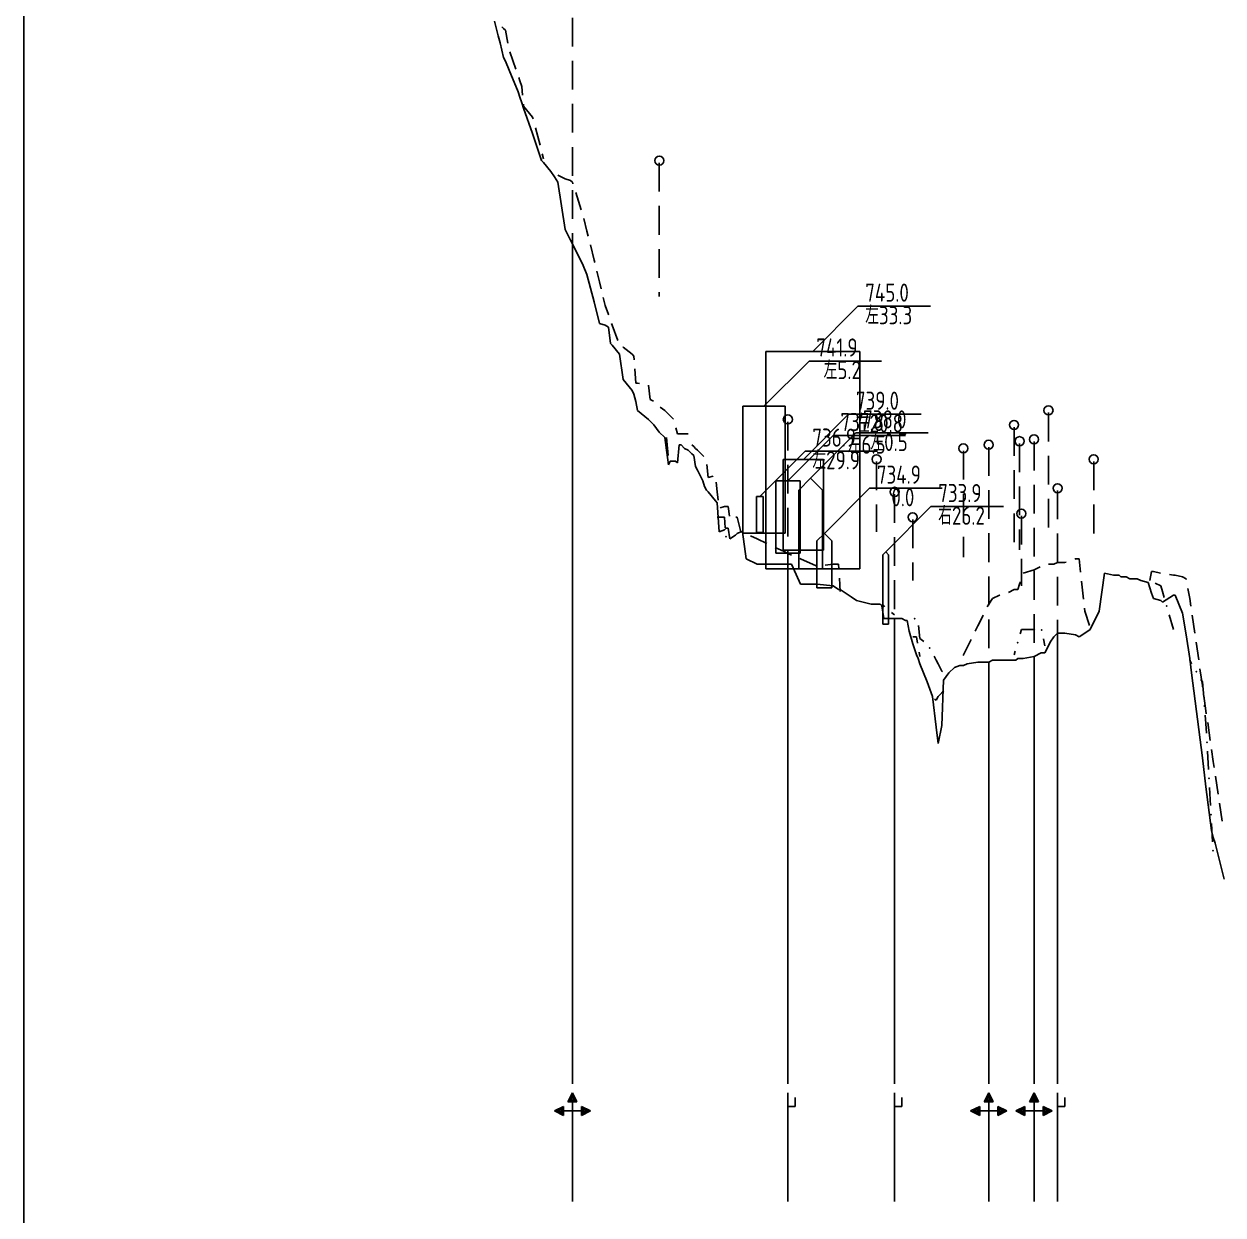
# Model space of a CAD drawing. Header units: millimetres. Extents: x -75 to 1114, y 1275 to 2116.
# Drawn here: x 382.6 to 515.1, y 1394.5 to 1526.1 of the extents above; entities that cross this region are included whole.
import ezdxf

# ---------------------------------------------------------------- set-up
doc = ezdxf.new("R2010")
doc.units = ezdxf.units.MM
doc.linetypes.add('HIDDEN2', pattern=[4.7625, 3.175, -1.5875])
for name, color, linetype in [('中心断面', 1, 'Continuous'), ('交叉跨越注记', 3, 'Continuous'), ('右边线', 3, 'Continuous'), ('左边线', 2, 'Continuous'), ('房屋', 1, 'Continuous'), ('标注', 3, 'Continuous')]:
    doc.layers.add(name, color=color, linetype=linetype)
doc.styles.get("Standard").update_dxf_attribs({"font": 'tssdeng', "bigfont": 'tssdchn'})

# ---------------------------------------------------------------- blocks, each defined once
blk = doc.blocks.new('2495667')
at = {"layer": '房屋'}
for p, q in [((464.352, 1483.852), (462.014, 1483.852)), ((462.014, 1469.852), (462.014, 1483.852)), ((466.69, 1483.852), (464.352, 1483.852)), ((466.69, 1469.852), (466.69, 1483.852)), ((462.014, 1469.852), (466.69, 1469.852))]:
    blk.add_line(p, q, dxfattribs=at)
blk = doc.blocks.new('2495668')
at = {"layer": '房屋'}
blk.add_line((477.352, 1488.852), (469.352, 1488.852), dxfattribs=at)
at = {"layer": '房屋', "width": 0.8}
for s, p in [('741.9', (470.152, 1489.352)), ('左5.2', (470.952, 1486.852))]:
    blk.add_text(s, height=2, dxfattribs=at).set_placement(p)
blk = doc.blocks.new('24956610')
at = {"layer": '房屋'}
for p, q in [((467.015, 1475.612), (465.664, 1475.612)), ((465.664, 1467.612), (465.664, 1475.612)), ((468.366, 1475.612), (467.015, 1475.612)), ((468.366, 1467.612), (468.366, 1475.612)), ((465.664, 1467.612), (468.366, 1467.612))]:
    blk.add_line(p, q, dxfattribs=at)
blk = doc.blocks.new('24956611')
at = {"layer": '房屋'}
blk.add_line((480.015, 1480.612), (472.015, 1480.612), dxfattribs=at)
at = {"layer": '房屋', "width": 0.8}
for s, p in [('737.8', (472.815, 1481.112)), ('左6.5', (473.615, 1478.612))]:
    blk.add_text(s, height=2, dxfattribs=at).set_placement(p)
blk = doc.blocks.new('24956613')
at = {"layer": '房屋'}
for p, q in [((468.72, 1477.968), (466.486, 1477.968)), ((466.486, 1467.968), (466.486, 1477.968)), ((470.954, 1477.968), (468.72, 1477.968)), ((470.954, 1467.968), (470.954, 1477.968)), ((466.486, 1467.968), (470.954, 1467.968))]:
    blk.add_line(p, q, dxfattribs=at)
blk = doc.blocks.new('24956614')
at = {"layer": '房屋'}
blk.add_line((481.72, 1482.968), (473.72, 1482.968), dxfattribs=at)
at = {"layer": '房屋', "width": 0.8}
for s, p in [('739.0', (474.52, 1483.468)), ('左20.8', (474.52, 1480.968))]:
    blk.add_text(s, height=2, dxfattribs=at).set_placement(p)
blk = doc.blocks.new('24956716')
at = {"layer": '房屋'}
for p, q in [((469.749, 1489.912), (464.554, 1489.912)), ((464.554, 1465.912), (464.554, 1489.912)), ((474.944, 1489.912), (469.749, 1489.912)), ((474.944, 1465.912), (474.944, 1489.912)), ((464.554, 1465.912), (474.944, 1465.912))]:
    blk.add_line(p, q, dxfattribs=at)
blk = doc.blocks.new('24956717')
at = {"layer": '房屋'}
blk.add_line((482.749, 1494.912), (474.749, 1494.912), dxfattribs=at)
at = {"layer": '房屋', "width": 0.8}
for s, p in [('745.0', (475.549, 1495.412)), ('左33.3', (475.549, 1492.912))]:
    blk.add_text(s, height=2, dxfattribs=at).set_placement(p)
blk = doc.blocks.new('24956719')
at = {"layer": '房屋'}
for p, q in [((463.912, 1473.894), (463.534, 1473.894)), ((463.534, 1469.894), (463.534, 1473.894)), ((464.29, 1473.894), (463.912, 1473.894)), ((464.29, 1469.894), (464.29, 1473.894)), ((463.534, 1469.894), (464.29, 1469.894))]:
    blk.add_line(p, q, dxfattribs=at)
blk = doc.blocks.new('24956720')
at = {"layer": '房屋'}
blk.add_line((476.912, 1478.894), (468.912, 1478.894), dxfattribs=at)
at = {"layer": '房屋', "width": 0.8}
for s, p in [('736.9', (469.712, 1479.394)), ('左29.9', (469.712, 1476.894))]:
    blk.add_text(s, height=2, dxfattribs=at).set_placement(p)
blk = doc.blocks.new('24956722')
at = {"layer": '房屋'}
for p, q in [((469.521, 1475.908), (468.204, 1474.591)), ((470.838, 1474.591), (469.521, 1475.908)), ((468.204, 1465.908), (468.204, 1474.591)), ((470.838, 1465.908), (470.838, 1474.591)), ((468.204, 1465.908), (470.838, 1465.908))]:
    blk.add_line(p, q, dxfattribs=at)
blk = doc.blocks.new('24956723')
at = {"layer": '房屋'}
blk.add_line((482.521, 1480.908), (474.521, 1480.908), dxfattribs=at)
at = {"layer": '房屋', "width": 0.8}
for s, p in [('738.0', (475.321, 1481.408)), ('左0.5', (476.121, 1478.908))]:
    blk.add_text(s, height=2, dxfattribs=at).set_placement(p)
blk = doc.blocks.new('24956725')
at = {"layer": '房屋'}
for p, q in [((471.037, 1469.802), (470.206, 1468.971)), ((471.868, 1468.971), (471.037, 1469.802)), ((470.206, 1463.802), (470.206, 1468.971)), ((471.868, 1463.802), (471.868, 1468.971)), ((470.206, 1463.802), (471.868, 1463.802))]:
    blk.add_line(p, q, dxfattribs=at)
blk = doc.blocks.new('24956726')
at = {"layer": '房屋'}
blk.add_line((484.037, 1474.802), (476.037, 1474.802), dxfattribs=at)
at = {"layer": '房屋', "width": 0.8}
for s, p in [('734.9', (476.837, 1475.302)), ('0.0', (478.437, 1472.802))]:
    blk.add_text(s, height=2, dxfattribs=at).set_placement(p)
blk = doc.blocks.new('24956728')
at = {"layer": '房屋'}
for p, q in [((477.813, 1467.766), (477.49, 1467.443)), ((477.49, 1459.766), (477.49, 1467.443)), ((478.136, 1467.443), (477.813, 1467.766)), ((478.136, 1459.766), (478.136, 1467.443)), ((477.49, 1459.766), (478.136, 1459.766))]:
    blk.add_line(p, q, dxfattribs=at)
blk = doc.blocks.new('24956729')
at = {"layer": '房屋'}
blk.add_line((490.813, 1472.766), (482.813, 1472.766), dxfattribs=at)
at = {"layer": '房屋', "width": 0.8}
for s, p in [('733.9', (483.613, 1473.266)), ('右26.2', (483.613, 1470.766))]:
    blk.add_text(s, height=2, dxfattribs=at).set_placement(p)
blk = doc.blocks.new('k10kv')
at = {"layer": '标注'}
for p, q in [((0, 13), (-0.5, 12)), ((0.5, 12), (-0.5, 12)), ((0, 12.7764), (-0.3382, 12.1)), ((0.3382, 12.1), (-0.3382, 12.1)), ((0, 12.5528), (-0.1764, 12.2)), ((0.1764, 12.2), (-0.1764, 12.2)), ((0.5, 12), (0, 13)), ((0.3382, 12.1), (0, 12.7764)), ((0.1764, 12.2), (0, 12.5528)), ((0, 1), (0, 12)), ((-1, 11.5), (-2, 11)), ((-1, 10.5), (-2, 11)), ((-1.1, 11.3382), (-1.7764, 11)), ((-1.1, 10.6618), (-1.7764, 11)), ((-1.2, 11.1764), (-1.5528, 11)), ((-1.2, 10.8236), (-1.5528, 11)), ((-1.2, 10.8236), (-1.2, 11.1764)), ((-1.1, 10.6618), (-1.1, 11.3382)), ((-1, 10.5), (-1, 11.5)), ((-1, 11), (1, 11)), ((1, 11.5), (2, 11)), ((1, 10.5), (1, 11.5)), ((1, 10.5), (2, 11)), ((1.1, 11.3382), (1.7764, 11)), ((1.1, 10.6618), (1.1, 11.3382)), ((1.1, 10.6618), (1.7764, 11)), ((1.2, 11.1764), (1.5528, 11)), ((1.2, 10.8236), (1.2, 11.1764)), ((1.2, 10.8236), (1.5528, 11))]:
    blk.add_line(p, q, dxfattribs=at)
blk = doc.blocks.new('ktx')
at = {"layer": '标注'}
for p, q in [((0, 1), (0, 13)), ((0.8, 12.5), (0.8, 11.5)), ((0, 11.5), (0.8, 11.5))]:
    blk.add_line(p, q, dxfattribs=at)

msp = doc.modelspace()

# ---------------------------------------------------------------- linework, layer by layer
at = {"layer": '中心断面', "linetype": 'Continuous'}
for p, q in [((434.6, 1526.4), (435, 1524.8)), ((435, 1524.8), (435.2, 1524)), ((435.2, 1524), (435.6, 1522.4)), ((435.6, 1522.4), (435.8, 1522)), ((435.8, 1522), (436.2, 1521)), ((436.2, 1521), (437.2, 1518.6)), ((437.2, 1518.6), (437.4, 1518)), ((437.4, 1518), (437.6, 1517.4)), ((437.6, 1517.4), (437.8, 1516.8)), ((437.8, 1516.8), (438.8, 1514)), ((438.8, 1514), (439.8, 1511)), ((439.8, 1511), (440, 1510.8)), ((440, 1510.8), (440.8, 1509.8)), ((440.8, 1509.8), (441.2, 1509.2)), ((441.2, 1509.2), (441.6, 1508.6)), ((441.6, 1508.6), (442.4, 1503.4)), ((442.4, 1503.4), (443, 1502.2)), ((443, 1502.2), (443.2, 1501.8)), ((443.2, 1501.8), (444.4, 1499.4)), ((444.4, 1499.4), (444.8, 1498.4)), ((444.8, 1498.4), (445.6, 1495.4)), ((445.6, 1495.4), (446.2, 1493)), ((446.2, 1493), (446.8, 1492.8)), ((446.8, 1492.8), (447.2, 1492.6)), ((447.2, 1492.6), (447.4, 1490.8)), ((447.4, 1490.8), (447.6, 1490.6)), ((447.6, 1490.6), (448.4, 1489.6)), ((448.4, 1489.6), (448.8, 1486.8)), ((448.8, 1486.8), (449.8, 1485.6)), ((449.8, 1485.6), (450, 1485.2)), ((450, 1485.2), (450.2, 1484.4)), ((450.2, 1484.4), (450.4, 1483.4)), ((450.4, 1483.4), (451.6, 1482.4)), ((451.6, 1482.4), (451.8, 1482.2)), ((451.8, 1482.2), (452.2, 1481.8)), ((452.2, 1481.8), (452.8, 1481)), ((452.8, 1481), (453.4, 1480.4)), ((453.4, 1480.4), (453.6, 1479)), ((453.6, 1479), (453.8, 1477.4)), ((454.8, 1477.6), (455, 1479.6)), ((455, 1479.6), (455.2, 1479.6)), ((455.2, 1479.6), (455.6, 1479.2)), ((455.6, 1479.2), (456, 1479)), ((456, 1479), (456.4, 1478.6)), ((456.4, 1478.6), (456.6, 1478.4)), ((453.8, 1477.4), (454, 1477.8)), ((454, 1477.8), (454.4, 1477.8)), ((454.4, 1477.8), (454.6, 1477.8)), ((454.6, 1477.8), (454.8, 1477.6)), ((456.6, 1478.4), (456.8, 1477.2)), ((456.8, 1477.2), (457, 1476.8)), ((457, 1476.8), (457.6, 1475.6)), ((457.6, 1475.6), (457.8, 1475)), ((457.8, 1475), (458, 1474.6)), ((458, 1474.6), (458.2, 1474.4)), ((458.2, 1474.4), (459, 1473.4)), ((459, 1473.4), (459.2, 1473.2)), ((459.2, 1473.2), (459.4, 1470)), ((459.4, 1470), (460, 1470.2)), ((460, 1470.2), (460.2, 1470.4)), ((460.2, 1470.4), (460.4, 1470.4)), ((460.4, 1470.4), (460.6, 1469.2)), ((460.6, 1469.2), (461.2, 1469.6)), ((461.2, 1469.6), (461.4, 1469.8)), ((461.4, 1469.8), (461.8, 1470)), ((461.8, 1470), (462, 1470)), ((462, 1470), (462.4, 1467)), ((462.4, 1467), (463.6, 1466.4)), ((463.6, 1466.4), (466.6, 1466.4)), ((466.6, 1466.4), (467, 1466.4)), ((467, 1466.4), (467.4, 1466.4)), ((467.4, 1466.4), (467.6, 1466)), ((467.6, 1466), (468.4, 1464.2)), ((501.4, 1461.2), (502, 1465.4)), ((502, 1465.4), (503, 1465.2)), ((468.4, 1464.2), (470.2, 1464.2)), ((470.2, 1464.2), (472, 1464)), ((472, 1464), (472.6, 1463.6)), ((503, 1465.2), (503.2, 1465.2)), ((503.2, 1465.2), (503.6, 1465.2)), ((503.6, 1465.2), (503.8, 1465)), ((503.8, 1465), (504, 1465)), ((504, 1465), (504.4, 1465)), ((504.4, 1465), (504.8, 1464.8)), ((504.8, 1464.8), (505, 1464.8)), ((505, 1464.8), (505.6, 1464.8)), ((505.6, 1464.8), (506, 1464.6)), ((506, 1464.6), (506.8, 1464.4)), ((506.8, 1464.4), (507.2, 1463.2)), ((472.6, 1463.6), (472.8, 1463.6)), ((472.8, 1463.6), (474, 1462.8)), ((474, 1462.8), (474.6, 1462.4)), ((507.2, 1463.2), (507.4, 1462.6)), ((508.4, 1462.2), (509.6, 1463)), ((509.6, 1463), (509.8, 1463)), ((509.8, 1463), (510.6, 1461)), ((474.6, 1462.4), (476.2, 1462)), ((476.2, 1462), (476.4, 1462)), ((476.4, 1462), (476.8, 1462)), ((476.8, 1462), (477.2, 1462)), ((477.2, 1462), (477.4, 1461.8)), ((477.4, 1461.8), (477.6, 1460.4)), ((507.4, 1462.6), (508.2, 1462.4)), ((508.2, 1462.4), (508.4, 1462.2)), ((477.6, 1460.4), (477.8, 1460.4)), ((477.8, 1460.4), (478, 1460.4)), ((478, 1460.4), (478.8, 1460.4)), ((478.8, 1460.4), (479.6, 1460.4)), ((479.6, 1460.4), (480, 1460.2)), ((480, 1460.2), (480.2, 1460.2)), ((480.2, 1460.2), (480.4, 1459)), ((500.6, 1459.6), (500.8, 1460)), ((500.8, 1460), (501.4, 1461.2)), ((510.6, 1461), (511, 1458.6)), ((480.4, 1459), (480.8, 1457.6)), ((496.4, 1458.4), (496.8, 1458.8)), ((496.8, 1458.8), (497.6, 1458.8)), ((497.6, 1458.8), (498.8, 1458.6)), ((499.2, 1458.4), (499.8, 1458.8)), ((499.8, 1458.8), (500.4, 1459.2)), ((500.4, 1459.2), (500.6, 1459.6)), ((480.8, 1457.6), (481.2, 1456.4)), ((495.4, 1456.6), (495.8, 1457.4)), ((495.8, 1457.4), (496, 1457.8)), ((496, 1457.8), (496.4, 1458.4)), ((498.8, 1458.6), (499.2, 1458.4)), ((511, 1458.6), (511.4, 1456)), ((481.2, 1456.4), (481.4, 1456)), ((481.4, 1456), (481.6, 1455.4)), ((492.2, 1455.8), (492.4, 1456)), ((492.4, 1456), (492.6, 1456)), ((492.6, 1456), (492.8, 1456)), ((492.8, 1456), (493, 1456)), ((493, 1456), (494.2, 1456.2)), ((494.2, 1456.2), (495, 1456.6)), ((495, 1456.6), (495.4, 1456.6)), ((511.4, 1456), (511.6, 1454.4)), ((481.6, 1455.4), (482.4, 1453.4)), ((484.8, 1454.4), (485.4, 1455)), ((485.4, 1455), (486, 1455.2)), ((486, 1455.2), (486.4, 1455.2)), ((486.4, 1455.2), (486.8, 1455.4)), ((486.8, 1455.4), (488, 1455.6)), ((488, 1455.6), (488.2, 1455.6)), ((488.2, 1455.6), (488.8, 1455.6)), ((488.8, 1455.6), (489.2, 1455.6)), ((489.2, 1455.6), (489.6, 1455.8)), ((489.6, 1455.8), (490.4, 1455.8)), ((490.4, 1455.8), (491.2, 1455.8)), ((491.2, 1455.8), (492, 1455.8)), ((492, 1455.8), (492.2, 1455.8)), ((482.4, 1453.4), (483, 1451.8)), ((484, 1448.6), (484.2, 1453.6)), ((484.2, 1453.6), (484.8, 1454.4)), ((511.6, 1454.4), (512.8, 1445)), ((483, 1451.8), (483.4, 1448.4)), ((483.4, 1448.4), (483.6, 1446.6)), ((483.6, 1446.6), (484, 1448.6)), ((512.8, 1445), (513.2, 1441.8)), ((513.2, 1441.8), (513.8, 1437)), ((513.8, 1437), (514, 1436.2)), ((514, 1436.2), (514.2, 1435.6)), ((514.2, 1435.6), (515.2, 1431.6))]:
    msp.add_line(p, q, dxfattribs=at)
at = {"layer": '交叉跨越注记', "linetype": 'HIDDEN2'}
for p, q in [((443.2, 1531.55), (443.2, 1501.8)), ((452.8, 1510.75), (452.8, 1496)), ((495.8, 1483.15), (495.8, 1470.4)), ((467, 1482.15), (467, 1466.4)), ((492, 1481.55), (492, 1468.8)), ((494.2, 1479.95), (494.2, 1456.2)), ((486.4, 1478.95), (486.4, 1467.2)), ((489.2, 1479.35), (489.2, 1455.6)), ((492.6, 1479.75), (492.6, 1468)), ((476.8, 1477.75), (476.8, 1470)), ((500.8, 1477.75), (500.8, 1469)), ((496.8, 1474.55), (496.8, 1458.8)), ((478.8, 1474.15), (478.8, 1460.4)), ((480.8, 1471.35), (480.8, 1464.6)), ((492.8, 1471.75), (492.8, 1464))]:
    msp.add_line(p, q, dxfattribs=at)
at = {"layer": '交叉跨越注记', "linetype": 'Continuous'}
for p, q in [((443.2, 1409), (443.2, 1501.8)), ((467, 1409), (467, 1466.4)), ((478.8, 1409), (478.8, 1460.4)), ((496.8, 1409), (496.8, 1458.8)), ((494.2, 1409), (494.2, 1456.2)), ((489.2, 1409), (489.2, 1455.6))]:
    msp.add_line(p, q, dxfattribs=at)
for centre in [(452.8, 1511), (495.8, 1483.4), (467, 1482.4), (492, 1481.8), (489.2, 1479.6), (492.6, 1480), (494.2, 1480.2), (486.4, 1479.2), (476.8, 1478), (500.8, 1478), (478.8, 1474.4), (496.8, 1474.8), (480.8, 1471.6), (492.8, 1472)]:
    msp.add_circle(centre, 0.5, dxfattribs=at)
at = {"layer": '右边线', "linetype": 'Continuous'}
for p, q in [((453.61, 1480.42), (453.76, 1478.43)), ((459.2, 1471.6), (459.4, 1471.6)), ((459.4, 1471.6), (460, 1471.6)), ((460, 1471.6), (460.08, 1470.44)), ((507.59, 1464.31), (508.2, 1464)), ((508.2, 1464), (508.4, 1463.4)), ((508.4, 1463.4), (508.59, 1462.74)), ((509.14, 1460.82), (509.6, 1459.2)), ((481.45, 1459.65), (481.6, 1458.2)), ((492.68, 1458.71), (492.8, 1459.2)), ((492.8, 1459.2), (493, 1459.2)), ((493, 1459.2), (494.2, 1459.2)), ((494.2, 1459.2), (494.29, 1459.22)), ((481.6, 1458.2), (482.03, 1457.87)), ((495.25, 1458.16), (495.4, 1457.4)), ((483.17, 1456.26), (483.4, 1455.8)), ((492, 1456.4), (492.1, 1456.79)), ((483.4, 1455.8), (483.6, 1455.4)), ((483.6, 1455.4), (484, 1454.6)), ((511.4, 1455.8), (511.6, 1455.4)), ((511.6, 1455.4), (511.61, 1455.39)), ((484, 1454.6), (484.1, 1454.5)), ((512.64, 1453.67), (512.8, 1453.4)), ((512.8, 1453.4), (512.95, 1451.72)), ((513.12, 1449.73), (513.2, 1448.8)), ((513.2, 1448.8), (513.26, 1447.73)), ((513.37, 1445.74), (513.48, 1443.74)), ((513.59, 1441.74), (513.7, 1439.75)), ((513.81, 1437.75), (513.92, 1435.75))]:
    msp.add_line(p, q, dxfattribs=at)
at = {"layer": '右边线'}
for p in [(460.15, 1469.44), (508.86, 1461.78), (481.03, 1460.4), (495.05, 1459.14), (492.38, 1457.75), (482.68, 1457.14), (512.12, 1454.53), (513.03, 1450.73), (513.31, 1446.74), (513.54, 1442.74), (513.76, 1438.75), (513.98, 1434.75)]:
    msp.add_point(p, dxfattribs=at)
at = {"layer": '左边线', "linetype": 'Continuous'}
for p, q in [((435.41, 1525.79), (435.6, 1525.6)), ((435.6, 1525.6), (435.8, 1525.4)), ((435.8, 1525.4), (436.06, 1523.97)), ((436.27, 1523), (436.94, 1521.11)), ((437.28, 1520.17), (437.4, 1519.8)), ((437.4, 1519.8), (437.6, 1519.2)), ((437.6, 1519.2), (437.69, 1518.23)), ((437.78, 1517.23), (437.8, 1517)), ((437.8, 1517), (438.8, 1515.8)), ((438.8, 1515.8), (438.85, 1515.6)), ((439.11, 1514.63), (439.62, 1512.7)), ((439.87, 1511.73), (440, 1511.2)), ((441.6, 1509.4), (442.4, 1509)), ((442.4, 1509), (443, 1508.8)), ((443, 1508.8), (443.2, 1508.6)), ((443.2, 1508.6), (443.26, 1508.42)), ((443.56, 1507.46), (444.16, 1505.56)), ((444.45, 1504.6), (444.8, 1503.2)), ((444.8, 1503.2), (444.94, 1502.66)), ((445.18, 1501.69), (445.6, 1500)), ((445.6, 1500), (445.66, 1499.75)), ((445.91, 1498.78), (446.2, 1497.6)), ((446.2, 1497.6), (446.38, 1496.83)), ((446.6, 1495.86), (446.8, 1495)), ((446.8, 1495), (447.2, 1494)), ((447.2, 1494), (447.21, 1493.96)), ((447.53, 1493.01), (447.6, 1492.8)), ((447.6, 1492.8), (448.21, 1491.13)), ((448.79, 1490.41), (448.8, 1490.4)), ((448.8, 1490.4), (449.8, 1489.6)), ((449.8, 1489.6), (450, 1489.4)), ((450, 1489.4), (450.03, 1488.98)), ((450.09, 1487.98), (450.2, 1486.4)), ((450.2, 1486.4), (450.4, 1486.4)), ((450.4, 1486.4), (450.61, 1486.36)), ((451.6, 1486.2), (451.8, 1484.6)), ((451.8, 1484.6), (452.15, 1484.43)), ((452.88, 1483.75), (453.4, 1483.4)), ((453.4, 1483.4), (453.6, 1483.2)), ((453.6, 1483.2), (453.8, 1483)), ((453.8, 1483), (454, 1482.8)), ((454, 1482.8), (454.37, 1482.43)), ((454.63, 1481.47), (454.8, 1480.8)), ((454.8, 1480.8), (455, 1480.8)), ((455, 1480.8), (455.2, 1480.8)), ((455.2, 1480.8), (455.6, 1480.8)), ((455.6, 1480.8), (456, 1480.8)), ((456.4, 1479.6), (456.6, 1479.4)), ((456.6, 1479.4), (456.8, 1479.2)), ((456.8, 1479.2), (457, 1479)), ((457, 1479), (457.6, 1478.4)), ((457.6, 1478.4), (457.7, 1478.3)), ((458.06, 1477.42), (458.2, 1476)), ((458.2, 1476), (458.75, 1476.14)), ((459.08, 1475.46), (459.2, 1474.4)), ((459.2, 1474.4), (459.3, 1473.47)), ((459.52, 1472.64), (460, 1472.8)), ((460, 1472.8), (460.2, 1472.8)), ((460.2, 1472.8), (460.4, 1472.8)), ((460.4, 1472.8), (460.55, 1471.72)), ((461.24, 1471.6), (461.4, 1471.6)), ((461.4, 1471.6), (461.8, 1470)), ((462.89, 1469.55), (463.6, 1469.2)), ((463.6, 1469.2), (464.69, 1468.69)), ((465.6, 1468.27), (466.6, 1467.8)), ((466.6, 1467.8), (467, 1467.6)), ((467, 1467.6), (467.4, 1467.4)), ((467.4, 1467.4), (467.4, 1467.4)), ((468.32, 1467.04), (468.4, 1467)), ((468.4, 1467), (470.14, 1466.23)), ((496.4, 1466.4), (496.8, 1466.6)), ((496.8, 1466.6), (497.6, 1466.6)), ((497.6, 1466.6), (497.75, 1466.65)), ((498.7, 1466.97), (498.8, 1467)), ((498.8, 1467), (499.2, 1467)), ((499.2, 1467), (499.35, 1465.52)), ((471.13, 1466.3), (472, 1466.4)), ((472, 1466.4), (472.6, 1466.4)), ((472.6, 1466.4), (472.63, 1465.88)), ((493.01, 1465.4), (494.2, 1465.8)), ((494.2, 1465.8), (494.87, 1466.13)), ((495.8, 1466.4), (496, 1466.4)), ((496, 1466.4), (496.4, 1466.4)), ((507, 1464.61), (507.2, 1465.6)), ((507.2, 1465.6), (507.4, 1465.6)), ((507.4, 1465.6), (508.17, 1465.41)), ((509.16, 1465.27), (509.6, 1465.2)), ((472.7, 1464.88), (472.8, 1463.4)), ((492.4, 1463.6), (492.6, 1464.2)), ((492.6, 1464.2), (492.69, 1464.46)), ((499.46, 1464.52), (499.66, 1462.53)), ((509.6, 1465.2), (509.8, 1465.2)), ((509.8, 1465.2), (510.6, 1465)), ((510.6, 1465), (511, 1464.8)), ((511, 1464.8), (511.01, 1464.72)), ((489.6, 1462.6), (490.4, 1463)), ((490.4, 1463), (490.43, 1463.01)), ((491.38, 1463.29), (492, 1463.6)), ((492, 1463.6), (492.2, 1463.6)), ((492.2, 1463.6), (492.4, 1463.6)), ((506.8, 1463.6), (506.81, 1463.63)), ((511.19, 1463.74), (511.4, 1462.6)), ((477.4, 1462), (477.6, 1461.8)), ((477.6, 1461.8), (477.69, 1461.71)), ((489.04, 1461.68), (489.2, 1462)), ((489.2, 1462), (489.6, 1462.6)), ((499.77, 1461.54), (499.8, 1461.2)), ((511.4, 1462.6), (511.54, 1461.77)), ((478.45, 1461.06), (478.8, 1460.8)), ((488, 1459.6), (488.2, 1460)), ((488.2, 1460), (488.59, 1460.79)), ((499.8, 1461.2), (500.33, 1459.62)), ((511.69, 1460.78), (511.97, 1458.8)), ((487.7, 1459), (488, 1459.6)), ((480.8, 1458.4), (481.2, 1458.4)), ((481.2, 1458.4), (481.34, 1457.68)), ((486.8, 1457.2), (487.25, 1458.1)), ((512.11, 1457.81), (512.4, 1455.83)), ((481.52, 1456.7), (481.6, 1456.2)), ((486.36, 1456.31), (486.4, 1456.4)), ((486.4, 1456.4), (486.8, 1457.2)), ((512.54, 1454.84), (512.8, 1453)), ((483.6, 1451.8), (484, 1452.2)), ((484, 1452.2), (484.2, 1452.4)), ((512.8, 1453), (512.82, 1452.86)), ((483.2, 1451.5), (483.4, 1451.4)), ((483.4, 1451.4), (483.6, 1451.8)), ((512.96, 1451.87), (513.2, 1450.2)), ((513.2, 1450.2), (513.24, 1449.89)), ((513.39, 1448.9), (513.67, 1446.92)), ((513.81, 1445.93), (514, 1444.6)), ((514, 1444.6), (514.11, 1443.95)), ((514.26, 1442.97), (514.55, 1440.99)), ((514.7, 1440), (514.99, 1438.02))]:
    msp.add_line(p, q, dxfattribs=at)
at = {"layer": '房屋', "linetype": 'Continuous'}
for p, q in [((469.75, 1489.91), (474.75, 1494.91)), ((464.35, 1483.85), (469.35, 1488.85)), ((468.72, 1477.97), (473.72, 1482.97)), ((467.01, 1475.61), (472.01, 1480.61)), ((469.52, 1475.91), (474.52, 1480.91)), ((463.91, 1473.89), (468.91, 1478.89)), ((471.04, 1469.8), (476.04, 1474.8)), ((477.81, 1467.77), (482.81, 1472.77))]:
    msp.add_line(p, q, dxfattribs=at)
at = {"layer": '标注'}
msp.add_line((382.6, 1350), (382.6, 1660.06), dxfattribs=at)

# ---------------------------------------------------------------- block references
at = {"layer": '交叉跨越注记'}
for name, p in [('k10kv', (443.2, 1395)), ('ktx', (467, 1395)), ('ktx', (478.8, 1395)), ('k10kv', (489.2, 1395)), ('k10kv', (494.2, 1395)), ('ktx', (496.8, 1395))]:
    msp.add_blockref(name, p, dxfattribs=at)
at = {"layer": '房屋'}
for name in ['24956717', '2495668', '24956716', '24956614', '2495667', '24956611', '24956723', '24956720', '24956613', '24956726', '24956722', '24956610', '24956729', '24956719', '24956725', '24956728']:
    msp.add_blockref(name, (0, 0), dxfattribs=at)

doc.saveas('drawing.dxf')
